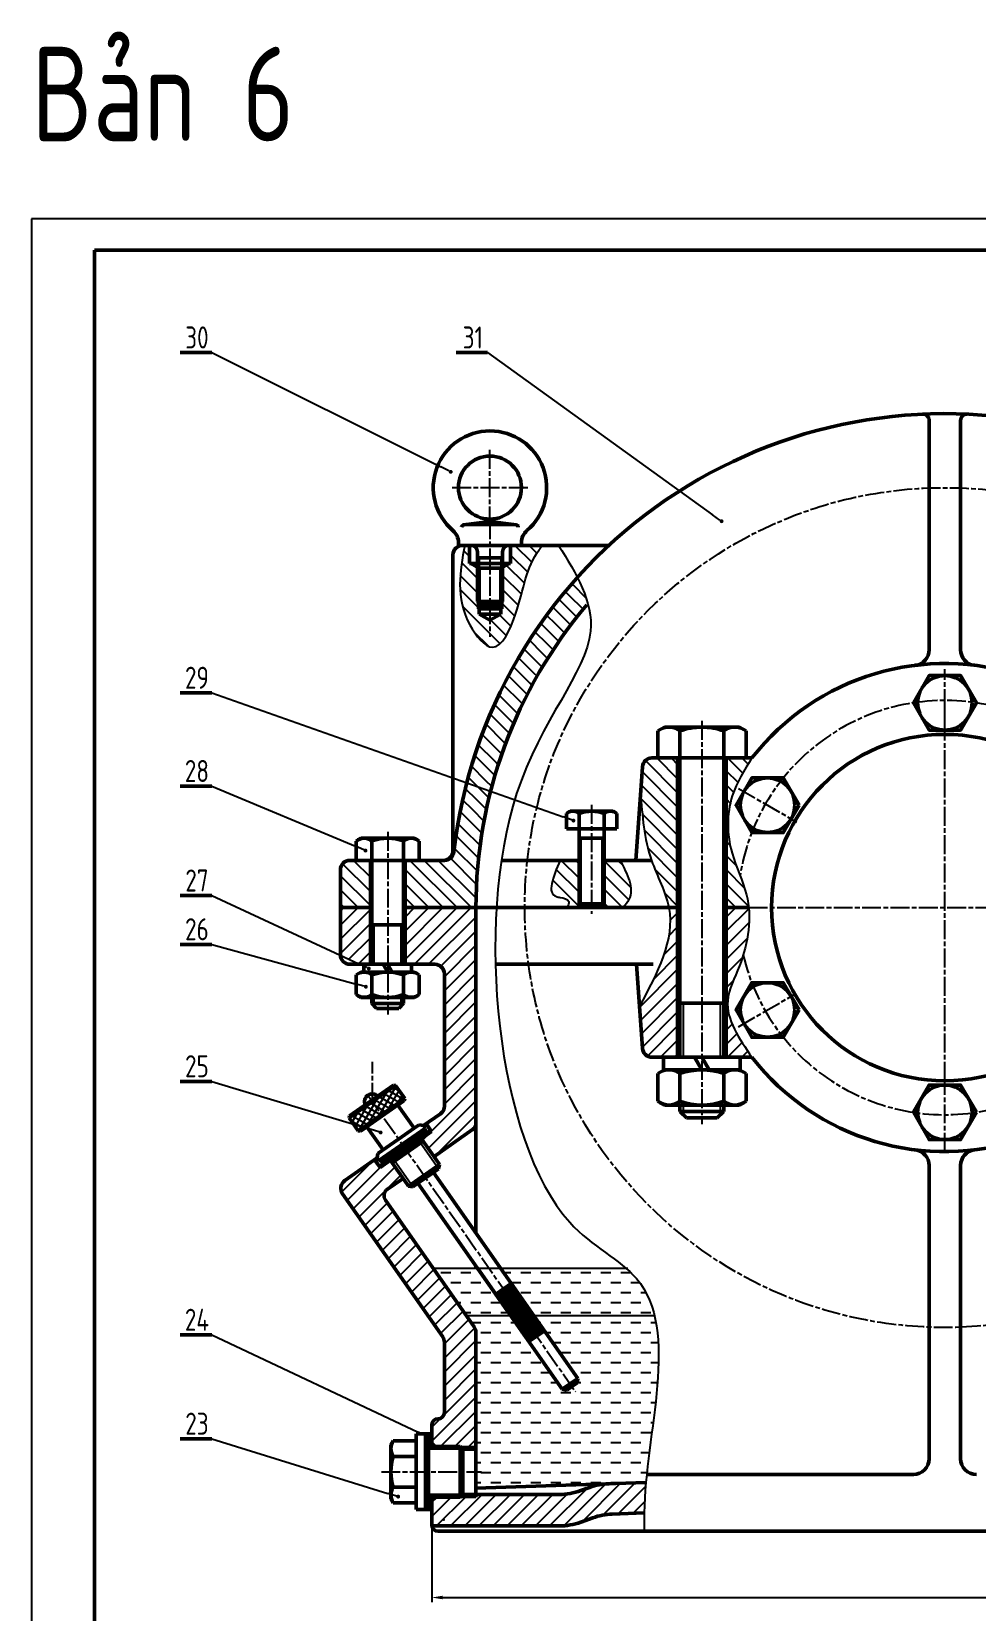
# Model space of a CAD drawing. Header units: millimetres. Extents: x -11122 to -2883, y -3177 to -1688.
# Drawn here: x -4072 to -3772, y -2778 to -2276 of the extents above; entities that cross this region are included whole.
import ezdxf

# ---------------------------------------------------------------- set-up
doc = ezdxf.new("R2010")
doc.units = ezdxf.units.MM
doc.header["$LTSCALE"] = 0.5
doc.linetypes.add('AM_ISO08W050', pattern=[18, 12, -1.5, 3, -1.5])
for name, color, linetype, lineweight in [('AM_0', 7, 'Continuous', 50), ('AM_4', 3, 'Continuous', 25), ('AM_5', 3, 'Continuous', 25), ('AM_7', 4, 'AM_ISO08W050', 25), ('duong dam', 7, 'Continuous', 50), ('duong_dam', 7, 'Continuous', 50)]:
    doc.layers.add(name, color=color, linetype=linetype, lineweight=lineweight)
doc.styles.get("Standard").update_dxf_attribs({"font": 'tcvn+7284-2003i.ttf', "width": 0.8, "height": 3.5})
doc.styles.add('TCVN', font='tcvn+7284-2003i.ttf', dxfattribs={"width": 0.8, "height": 3.5})
doc.dimstyles.new('MyTemplate$0', dxfattribs={"dimtxt": 3.5, "dimasz": 3.5, "dimexe": 1.5, "dimexo": 0, "dimtad": 1, "dimtoh": 1, "dimdec": 0, "dimzin": 0, "dimtxsty": 'TCVN', "dimcen": 0, "dimclrd": 3, "dimclre": 3, "dimclrt": 1, "dimadec": 0, "dimazin": 0, "dimtfac": 1, "dimtdec": 0, "dimtofl": 0, "dimtmove": 0, "dimatfit": 3, "dimfxl": 1, "dimtfill": 1, "dimtolj": 1, "dimtzin": 0, "dimarcsym": 0})
pattern_1 = [(45, (-3950.5397, -2554.31), (-2.24506, 2.24506), [])]

# ---------------------------------------------------------------- blocks, each defined once
blk = doc.blocks.new('*D235')
at = {"color": 3, "lineweight": -2, "transparency": 16777216}
for p, q in [((-3945.09, -2749.97), (-3945.09, -2774.87)), ((-3549, -2752.31), (-3549, -2774.87)), ((-3941.59, -2773.37), (-3552.5, -2773.37))]:
    blk.add_line(p, q, dxfattribs=at)
at = {"color": 3, "transparency": 16777216}
for points in [[(-3941.59, -2772.79), (-3941.59, -2773.95), (-3945.09, -2773.37)], [(-3552.5, -2772.79), (-3552.5, -2773.95), (-3549, -2773.37)]]:
    blk.add_solid(points, dxfattribs=at)
at = {"color": 1, "transparency": 16777216, "insert": (-3747.04, -2771), "char_height": 3.5, "attachment_point": 5, "style": 'TCVN', "bg_fill": 3, "box_fill_scale": 1.1, "bg_fill_color": 256, "bg_fill_true_color": 13158600, "bg_fill_transparency": 0}
blk.add_mtext('\\A1;396', dxfattribs=at)
blk = doc.blocks.new('Đệm vênh M10')
at = {"layer": 'AM_0', "lineweight": 50}
for p, q in [((-8238.14, -2574.81), (-8238.14, -2572.31)), ((-8230.59, -2574.81), (-8232.03, -2572.31)), ((-8230.59, -2572.31), (-8229.14, -2574.81)), ((-8223.04, -2574.81), (-8223.04, -2572.31)), ((-8223.04, -2574.81), (-8238.14, -2574.81))]:
    blk.add_line(p, q, dxfattribs=at)

msp = doc.modelspace()

# ---------------------------------------------------------------- hatches: boundary and pattern name
h = msp.add_hatch()
h.set_pattern_fill('ANSI31', color=4, angle=90)
edge = h.paths.add_edge_path()
edge.add_spline(control_points=[(-3934.63, -2439.31), (-3936.17, -2447.56), (-3938.32, -2459.11), (-3924.7, -2476.12), (-3915.92, -2456.48), (-3915.25, -2445.91), (-3910.27, -2439.78), (-3909.89, -2439.31)], knot_values=[0, 0, 0, 0, 25.291246, 35.380512, 48.20083, 69.950496, 71.738504, 71.738504, 71.738504, 71.738504], degree=3, periodic=0)
edge.add_line((-3909.89, -2439.31), (-3920.13, -2439.31))
edge.add_line((-3920.13, -2439.31), (-3920.13, -2445.07))
edge.add_line((-3920.13, -2445.07), (-3920.63, -2445.07))
edge.add_line((-3920.63, -2445.07), (-3922.63, -2446.22))
edge.add_line((-3922.63, -2446.22), (-3922.63, -2457.11))
edge.add_line((-3922.63, -2457.11), (-3922.63, -2459.44))
edge.add_line((-3922.63, -2459.44), (-3923.23, -2459.44))
edge.add_line((-3923.23, -2459.44), (-3923.23, -2461.11))
edge.add_line((-3923.23, -2461.11), (-3926.63, -2463.07))
edge.add_line((-3926.63, -2463.07), (-3930.03, -2461.11))
edge.add_line((-3930.03, -2461.11), (-3930.03, -2459.44))
edge.add_line((-3930.03, -2459.44), (-3930.63, -2459.44))
edge.add_line((-3930.63, -2459.44), (-3930.63, -2446.22))
edge.add_line((-3930.63, -2446.22), (-3932.63, -2445.07))
edge.add_line((-3932.63, -2445.07), (-3933.13, -2445.07))
edge.add_line((-3933.13, -2445.07), (-3933.13, -2439.31))
edge.add_line((-3933.13, -2439.31), (-3934.63, -2439.31))
h = msp.add_hatch()
h.set_pattern_fill('ANSI31', color=4)
h.paths.add_polyline_path([(-3959.79, -2647.23, -0.414214), (-3959.17, -2643.75), (-3954.23, -2640.28), (-3957.67, -2635.37), (-3958.24, -2634.55), (-3961.52, -2636.84), (-3963.24, -2634.38), (-3972.69, -2641, 0.414214), (-3973.43, -2645.18), (-3941.63, -2690.6, -0.153915), (-3941.09, -2692.32), (-3941.09, -2714.64, -0.414214), (-3943.09, -2716.64, 0.414214), (-3945.09, -2718.64), (-3945.09, -2724.46), (-3944.09, -2725.46), (-3936.09, -2725.46), (-3931.09, -2725.46), (-3931.09, -2689.17, 0.153915), (-3931.63, -2687.45)])
at = {"layer": 'AM_0'}
h = msp.add_hatch(color=4, dxfattribs=at)
h.dxf.hatch_style = 1
h.paths.add_polyline_path([(-3945.09, -2721.45), (-3947.09, -2721.45), (-3947.09, -2725.46), (-3945.09, -2725.46)])
h.paths.add_polyline_path([(-3946.44, -2722.4, -1), (-3946, -2722.4, -1)], flags=16)
h = msp.add_hatch(color=4, dxfattribs=at)
h.dxf.hatch_style = 1
h.paths.add_polyline_path([(-3945.09, -2742.46), (-3945.09, -2741.46), (-3946.09, -2741.46), (-3947.01, -2741.46), (-3947.09, -2741.53), (-3947.09, -2745.46), (-3945.18, -2745.46), (-3945.09, -2745.37)])
at = {"layer": 'AM_4'}
h = msp.add_hatch(color=256, dxfattribs=at)
h.paths.add_polyline_path([(-3957.42, -2633.97), (-3958, -2633.15), (-3961.27, -2635.45), (-3960.7, -2636.27)])
h.paths.add_polyline_path([(-3949.8, -2627.42), (-3949.23, -2628.24), (-3945.95, -2625.94), (-3946.53, -2625.12)])
at = {"layer": 'AM_5'}
h = msp.add_hatch(color=256, dxfattribs=at)
edge = h.paths.add_edge_path(flags=0)
edge.add_arc((-3939.1, -2415.96), 0.625, 0, 360)
h = msp.add_hatch(color=256, dxfattribs=at)
edge = h.paths.add_edge_path(flags=0)
edge.add_arc((-3853.13, -2431.63), 0.625, 0, 360)
h = msp.add_hatch(color=256, dxfattribs=at)
edge = h.paths.add_edge_path(flags=0)
edge.add_arc((-3900.15, -2526.69), 0.625, 0, 360)
h = msp.add_hatch(color=256, dxfattribs=at)
edge = h.paths.add_edge_path(flags=0)
edge.add_arc((-3966.12, -2536.21), 0.625, 0, 360)
h = msp.add_hatch(color=256, dxfattribs=at)
edge = h.paths.add_edge_path(flags=0)
edge.add_arc((-3965.09, -2573.64), 0.625, 0, 360)
h = msp.add_hatch(color=256, dxfattribs=at)
edge = h.paths.add_edge_path(flags=0)
edge.add_arc((-3966.01, -2579.44), 0.625, 0, 360)
h = msp.add_hatch(color=256, dxfattribs=at)
edge = h.paths.add_edge_path(flags=0)
edge.add_arc((-3961.34, -2625.71), 0.625, 0, 360)
h = msp.add_hatch(color=256, dxfattribs=at)
edge = h.paths.add_edge_path(flags=0)
edge.add_arc((-3946.22, -2722.4), 0.625, 0, 360)
h = msp.add_hatch(color=256, dxfattribs=at)
edge = h.paths.add_edge_path(flags=0)
edge.add_arc((-3955.75, -2741.34), 0.625, 0, 360)
at = {"layer": 'AM_7', "lineweight": 25}
h = msp.add_hatch(dxfattribs=at)
h.set_pattern_fill('ANSI31', color=256, angle=90)
h.set_pattern_definition([(135, (4271.5005, 0), (-2.245064, -2.245064), [])])
edge = h.paths.add_edge_path()
edge.add_spline(control_points=[(-3898.9, -2449.47), (-3898.28, -2450.72), (-3896.55, -2454.74), (-3895.56, -2457.8)], knot_values=[10.705236, 10.705236, 10.705236, 10.705236, 18.592735, 18.592735, 18.592735, 18.592735], degree=3, periodic=0)
edge.add_arc((-3782.25, -2554.31), 148.83, 139.5771, 180)
edge.add_line((-3931.09, -2554.31), (-3953.59, -2554.31))
edge.add_line((-3953.59, -2554.31), (-3953.59, -2539.31))
edge.add_line((-3953.59, -2539.31), (-3949.09, -2539.31))
edge.add_line((-3949.09, -2539.31), (-3941.07, -2539.31))
edge.add_arc((-3941.07, -2536.31), 3, 270, 353.5338)
edge.add_arc((-3782.25, -2554.31), 156.83, 138.0524, 173.5338, ccw=False)
edge = h.paths.add_edge_path()
edge.add_arc((-3971.09, -2542.31), 3, 90, 180, ccw=False)
edge.add_line((-3971.09, -2539.31), (-3969.09, -2539.31))
edge.add_line((-3969.09, -2539.31), (-3964.59, -2539.31))
edge.add_line((-3964.59, -2539.31), (-3964.59, -2554.31))
edge.add_line((-3964.59, -2554.31), (-3974.09, -2554.31))
edge.add_line((-3974.09, -2554.31), (-3974.09, -2542.31))
at = {"layer": 'AM_7'}
h = msp.add_hatch(dxfattribs=at)
h.set_pattern_fill('ANSI31', color=256, angle=90)
edge = h.paths.add_edge_path()
edge.add_line((-3867.07, -2506.81), (-3873.37, -2506.81))
edge.add_line((-3873.37, -2506.81), (-3875.25, -2506.81))
edge.add_arc((-3875.25, -2509.81), 3, 90, 175.9478)
edge.add_line((-3878.24, -2509.6), (-3878.83, -2517.89))
edge.add_spline(control_points=[(-3878.83, -2517.89), (-3878.29, -2525.14), (-3877.74, -2532.39), (-3875.35, -2539.31)], knot_values=[0, 0, 0, 0, 21.704705, 21.704705, 21.704705, 21.704705], degree=3, periodic=0)
edge.add_spline(control_points=[(-3875.35, -2539.31), (-3873.58, -2544.4), (-3870.81, -2549.32), (-3869.86, -2554.31)], knot_values=[0, 0, 0, 0, 15.971932, 15.971932, 15.971932, 15.971932], degree=3, periodic=0)
edge.add_line((-3869.86, -2554.31), (-3867.07, -2554.31))
edge.add_line((-3867.07, -2554.31), (-3867.07, -2506.81))
h = msp.add_hatch(dxfattribs=at)
h.set_pattern_fill('ANSI31', color=256, angle=90)
edge = h.paths.add_edge_path()
edge.add_spline(control_points=[(-3844.53, -2554.31), (-3844.67, -2552.93), (-3845.25, -2549.48), (-3846.46, -2546.18), (-3847.23, -2544.19)], knot_values=[39.29855, 39.29855, 39.29855, 39.29855, 43.506393, 49.906174, 49.906174, 49.906174, 49.906174], degree=3, periodic=0)
edge.add_spline(control_points=[(-3847.23, -2544.19), (-3848.14, -2541.84), (-3851.42, -2533.81), (-3851.64, -2519.74), (-3845.93, -2510.67), (-3843.49, -2506.81)], knot_values=[0, 0, 0, 0, 7.558379, 25.760539, 39.29855, 39.29855, 39.29855, 39.29855], degree=3, periodic=0)
edge.add_line((-3843.49, -2506.81), (-3851.67, -2506.81))
edge.add_line((-3851.67, -2506.81), (-3851.67, -2554.31))
edge.add_line((-3851.67, -2554.31), (-3844.53, -2554.31))
h = msp.add_hatch(dxfattribs=at)
h.set_pattern_fill('ANSI31', color=256, angle=90)
edge = h.paths.add_edge_path()
edge.add_line((-3898.37, -2539.31), (-3904.37, -2539.31))
edge.add_spline(control_points=[(-3904.37, -2539.31), (-3906.58, -2544.61), (-3909.04, -2550.48), (-3903.76, -2551.11), (-3900.97, -2551.88), (-3901.82, -2553.62), (-3902.16, -2554.31)], knot_values=[0, 0, 0, 0, 11.588207, 12.843494, 15.830586, 17.801559, 17.801559, 17.801559, 17.801559], degree=3, periodic=0)
edge.add_line((-3902.16, -2554.31), (-3898.37, -2554.31))
edge.add_line((-3898.37, -2554.31), (-3898.37, -2553.11))
edge.add_line((-3898.37, -2553.11), (-3898.37, -2539.31))
h = msp.add_hatch(dxfattribs=at)
h.set_pattern_fill('ANSI31', color=256, angle=90)
edge = h.paths.add_edge_path()
edge.add_spline(control_points=[(-3884.33, -2554.31), (-3883.64, -2553.47), (-3880.14, -2549.24), (-3883.03, -2543.73), (-3885.36, -2539.31)], knot_values=[0, 0, 0, 0, 3.140591, 15.906065, 15.906065, 15.906065, 15.906065], degree=3, periodic=0)
edge.add_line((-3885.36, -2539.31), (-3890.37, -2539.31))
edge.add_line((-3890.37, -2539.31), (-3890.37, -2553.11))
edge.add_line((-3890.37, -2553.11), (-3890.37, -2554.31))
edge.add_line((-3890.37, -2554.31), (-3884.33, -2554.31))
h = msp.add_hatch(dxfattribs=at)
h.set_pattern_fill('ANSI31', color=256)
h.set_pattern_definition(pattern_1)
h.paths.add_polyline_path([(-3964.59, -2554.31), (-3974.09, -2554.31), (-3974.09, -2569.31, 0.013569), (-3974.08, -2569.47), (-3968.27, -2572.17), (-3967.96, -2572.31), (-3964.59, -2572.31)])
h = msp.add_hatch(dxfattribs=at)
h.set_pattern_fill('ANSI31', color=256)
h.set_pattern_definition(pattern_1)
h.paths.add_polyline_path([(-3931.09, -2554.31), (-3953.59, -2554.31), (-3953.59, -2572.31), (-3951.54, -2572.31), (-3948.59, -2572.31), (-3944.09, -2572.31, -0.414214), (-3941.09, -2575.31), (-3941.09, -2617.31, -0.244698), (-3942.36, -2619.77), (-3946.86, -2622.91), (-3945.14, -2625.37), (-3948.41, -2627.66), (-3947.84, -2628.48), (-3944.4, -2633.4), (-3932.15, -2624.82, 0.244698), (-3931.09, -2622.78)])
h = msp.add_hatch(dxfattribs=at)
h.set_pattern_fill('ANSI31', color=256)
edge = h.paths.add_edge_path()
edge.add_line((-3867.07, -2554.31), (-3869.86, -2554.31))
edge.add_spline(control_points=[(-3869.86, -2554.31), (-3867.9, -2564.54), (-3873.54, -2575.1), (-3879.19, -2585.67)], knot_values=[0, 0, 0, 0, 32.714038, 32.714038, 32.714038, 32.714038], degree=3, periodic=0)
edge.add_line((-3879.19, -2585.67), (-3878.24, -2599.02))
edge.add_arc((-3875.25, -2598.81), 3, 184.0522, 270)
edge.add_line((-3875.25, -2601.81), (-3867.07, -2601.81))
edge.add_line((-3867.07, -2601.81), (-3867.07, -2554.31))
h = msp.add_hatch(dxfattribs=at)
h.set_pattern_fill('ANSI31', color=256)
h.set_pattern_definition([(45, (-3848.6217, -2554.31), (-2.24506, 2.24506), [])])
edge = h.paths.add_edge_path()
edge.add_spline(control_points=[(-3846.26, -2569.4), (-3844.73, -2564.41), (-3844.03, -2559.26), (-3844.53, -2554.31)], knot_values=[49.906174, 49.906174, 49.906174, 49.906174, 64.947025, 64.947025, 64.947025, 64.947025], degree=3, periodic=0)
edge.add_line((-3844.53, -2554.31), (-3851.67, -2554.31))
edge.add_line((-3851.67, -2554.31), (-3851.67, -2601.81))
edge.add_line((-3851.67, -2601.81), (-3847.22, -2601.81))
edge.add_line((-3847.22, -2601.81), (-3843.49, -2601.81))
edge.add_spline(control_points=[(-3843.49, -2601.81), (-3847.58, -2595.86), (-3854.12, -2586.36), (-3848.36, -2575.53), (-3846.62, -2570.55), (-3846.26, -2569.4)], knot_values=[64.947025, 64.947025, 64.947025, 64.947025, 84.461724, 96.126891, 99.590234, 99.590234, 99.590234, 99.590234], degree=3, periodic=0)
h = msp.add_hatch(dxfattribs=at)
h.set_pattern_fill('ANSI37', color=256, scale=0.5, angle=15)
h.paths.add_polyline_path([(-3953.7, -2614.89), (-3956.57, -2610.79), (-3963.94, -2615.95), (-3961.07, -2620.05)])
h = msp.add_hatch(dxfattribs=at)
h.set_pattern_fill('ANSI37', color=256, scale=0.5, angle=15)
h.paths.add_polyline_path([(-3963.94, -2615.95), (-3971.31, -2621.11), (-3969.91, -2623.12), (-3966.8, -2624.06), (-3961.07, -2620.05)])
h = msp.add_hatch(dxfattribs=at)
h.set_pattern_fill('ANSI37', color=256, scale=0.5, angle=15)
h.paths.add_polyline_path([(-3969.91, -2623.12), (-3968.44, -2625.21), (-3966.8, -2624.06)])
h = msp.add_hatch(dxfattribs=at)
h.set_pattern_fill('DASH', color=256)
h.set_pattern_definition([(0, (4271.5005, 0), (3.175, 3.175), [3.175, -3.175])])
edge = h.paths.add_edge_path()
edge.add_spline(control_points=[(-3873.13, -2698.2), (-3873.1, -2695.89), (-3873.14, -2693.64), (-3873.31, -2691.46)], knot_values=[228.287874, 228.287874, 228.287874, 228.287874, 234.953778, 234.953778, 234.953778, 234.953778], degree=3, periodic=0)
edge.add_spline(control_points=[(-3873.31, -2691.46), (-3873.4, -2690.14), (-3873.54, -2688.84), (-3873.73, -2687.57)], knot_values=[224.237197, 224.237197, 224.237197, 224.237197, 228.287874, 228.287874, 228.287874, 228.287874], degree=3, periodic=0)
edge.add_spline(control_points=[(-3873.73, -2687.57), (-3873.92, -2686.31), (-3874.15, -2685.07), (-3874.44, -2683.87)], knot_values=[220.199355, 220.199355, 220.199355, 220.199355, 224.237197, 224.237197, 224.237197, 224.237197], degree=3, periodic=0)
edge.add_spline(control_points=[(-3874.44, -2683.87), (-3874.61, -2683.15), (-3874.8, -2682.44), (-3875.01, -2681.74)], knot_values=[217.766993, 217.766993, 217.766993, 217.766993, 220.199355, 220.199355, 220.199355, 220.199355], degree=3, periodic=0)
edge.add_spline(control_points=[(-3875.01, -2681.74), (-3875.21, -2681.11), (-3875.42, -2680.48), (-3875.65, -2679.86)], knot_values=[215.53402, 215.53402, 215.53402, 215.53402, 217.766993, 217.766993, 217.766993, 217.766993], degree=3, periodic=0)
edge.add_spline(control_points=[(-3875.65, -2679.86), (-3875.87, -2679.28), (-3876.1, -2678.72), (-3876.34, -2678.17)], knot_values=[213.452083, 213.452083, 213.452083, 213.452083, 215.53402, 215.53402, 215.53402, 215.53402], degree=3, periodic=0)
edge.add_spline(control_points=[(-3876.34, -2678.17), (-3876.61, -2677.57), (-3876.89, -2676.99), (-3877.2, -2676.42)], knot_values=[211.220273, 211.220273, 211.220273, 211.220273, 213.452083, 213.452083, 213.452083, 213.452083], degree=3, periodic=0)
edge.add_spline(control_points=[(-3877.2, -2676.42), (-3877.49, -2675.89), (-3877.79, -2675.36), (-3878.11, -2674.85)], knot_values=[209.118597, 209.118597, 209.118597, 209.118597, 211.220273, 211.220273, 211.220273, 211.220273], degree=3, periodic=0)
edge.add_spline(control_points=[(-3878.11, -2674.85), (-3878.72, -2673.89), (-3879.45, -2672.89), (-3880.27, -2671.95), (-3880.34, -2671.88)], knot_values=[204.825958, 204.825958, 204.825958, 204.825958, 208.778893, 209.118597, 209.118597, 209.118597, 209.118597], degree=3, periodic=0)
edge.add_spline(control_points=[(-3880.34, -2671.88), (-3880.77, -2671.39), (-3881.22, -2670.91), (-3881.69, -2670.45)], knot_values=[202.583409, 202.583409, 202.583409, 202.583409, 204.825958, 204.825958, 204.825958, 204.825958], degree=3, periodic=0)
edge.add_spline(control_points=[(-3881.69, -2670.45), (-3882.23, -2669.92), (-3882.8, -2669.4), (-3883.39, -2668.9)], knot_values=[200.022357, 200.022357, 200.022357, 200.022357, 202.583409, 202.583409, 202.583409, 202.583409], degree=3, periodic=0)
edge.add_line((-3883.39, -2668.9), (-3923.2, -2668.9))
edge.add_line((-3923.2, -2668.9), (-3898.75, -2703.81))
edge.add_line((-3898.75, -2703.81), (-3899, -2705.21))
edge.add_line((-3899, -2705.21), (-3900.64, -2706.35))
edge.add_line((-3900.64, -2706.35), (-3902.28, -2707.5))
edge.add_line((-3902.28, -2707.5), (-3903.67, -2707.25))
edge.add_line((-3903.67, -2707.25), (-3920.03, -2683.9))
edge.add_line((-3920.03, -2683.9), (-3931.09, -2683.9))
edge.add_line((-3931.09, -2683.9), (-3931.09, -2738.64))
edge.add_line((-3931.09, -2738.64), (-3877.13, -2736.84))
edge.add_spline(control_points=[(-3877.13, -2736.84), (-3876.92, -2734.52), (-3876.66, -2732.16), (-3876.37, -2729.78)], knot_values=[263.835919, 263.835919, 263.835919, 263.835919, 270.338263, 270.338263, 270.338263, 270.338263], degree=3, periodic=0)
edge.add_line((-3876.88, -2734.31), (-3876.88, -2734.31))
edge.add_spline(control_points=[(-3877.13, -2736.84), (-3876.92, -2734.52), (-3876.66, -2732.16), (-3876.37, -2729.78)], knot_values=[263.835919, 263.835919, 263.835919, 263.835919, 270.338263, 270.338263, 270.338263, 270.338263], degree=3, periodic=0)
edge.add_spline(control_points=[(-3876.37, -2729.78), (-3875.48, -2722.45), (-3874.35, -2714.93), (-3873.69, -2707.68)], knot_values=[243.846869, 243.846869, 243.846869, 243.846869, 263.835919, 263.835919, 263.835919, 263.835919], degree=3, periodic=0)
edge.add_spline(control_points=[(-3873.69, -2707.68), (-3873.39, -2704.45), (-3873.19, -2701.28), (-3873.13, -2698.2)], knot_values=[234.953778, 234.953778, 234.953778, 234.953778, 243.846869, 243.846869, 243.846869, 243.846869], degree=3, periodic=0)
h.paths.add_polyline_path([(-3931.09, -2668.9), (-3944.62, -2668.9), (-3934.11, -2683.9), (-3931.09, -2683.9)])
h.paths.add_polyline_path([(-3930.53, -2668.9), (-3931.09, -2668.9), (-3931.09, -2683.9), (-3920.03, -2683.9)], flags=17)
h.paths.add_polyline_path([(-3931.09, -2683.9), (-3934.11, -2683.9), (-3931.63, -2687.45, -0.153915), (-3931.09, -2689.17)])
at = {"layer": 'AM_7', "lineweight": 25}
h = msp.add_hatch(dxfattribs=at)
h.set_pattern_fill('ANSI37', color=256, scale=0.2, angle=45)
h.set_pattern_definition([(90, (4268.51724, 4.2606), (-0.635, 0), []), (180, (4268.51724, 4.2606), (-1e-16, -0.635), [])])
h.paths.add_polyline_path([(-3919.88, -2673.65), (-3922.34, -2675.37), (-3913.04, -2688.65), (-3909.37, -2688.65)])
h.paths.add_polyline_path([(-3922.34, -2675.37), (-3924.79, -2677.09), (-3916.7, -2688.65), (-3913.04, -2688.65)])
h.paths.add_polyline_path([(-3911.83, -2690.37), (-3913.04, -2688.65), (-3916.7, -2688.65), (-3914.29, -2692.09)])
h.paths.add_polyline_path([(-3909.37, -2688.65), (-3913.04, -2688.65), (-3911.83, -2690.37)])
at = {"layer": 'AM_7'}
h = msp.add_hatch(dxfattribs=at)
h.set_pattern_fill('ANSI31', color=256)
h.set_pattern_definition([(45, (4271.5005, 0), (-2.245064, 2.245064), [])])
edge = h.paths.add_edge_path()
edge.add_arc((-3904.61, -2730.64), 20, 270, 290)
edge.add_line((-3897.77, -2749.44), (-3893.99, -2748.06))
edge.add_arc((-3887.15, -2766.86), 20, 91.9092, 110, ccw=False)
edge.add_line((-3887.82, -2746.87), (-3877.66, -2746.53))
edge.add_spline(control_points=[(-3877.66, -2746.53), (-3877.63, -2743.38), (-3877.43, -2740.14), (-3877.13, -2736.84)], knot_values=[270.238673, 270.238673, 270.238673, 270.238673, 279.633953, 279.633953, 279.633953, 279.633953], degree=3, periodic=0)
edge.add_line((-3877.13, -2736.84), (-3888.83, -2737.23))
edge.add_arc((-3888.16, -2757.22), 20, 91.9092, 110)
edge.add_line((-3895, -2738.43), (-3897.77, -2739.44))
edge.add_arc((-3904.61, -2720.64), 20, 270, 290, ccw=False)
edge.add_line((-3904.61, -2740.64), (-3931.09, -2740.64))
edge.add_line((-3931.09, -2740.64), (-3931.09, -2741.46))
edge.add_line((-3931.09, -2741.46), (-3936.09, -2741.46))
edge.add_line((-3936.09, -2741.46), (-3944.09, -2741.46))
edge.add_line((-3944.09, -2741.46), (-3945.09, -2742.46))
edge.add_line((-3945.09, -2742.46), (-3945.09, -2745.46))
edge.add_line((-3945.09, -2745.46), (-3945.09, -2750.31))
edge.add_arc((-3943.09, -2750.31), 2, 180, 189.5931)
edge.add_line((-3945.06, -2750.64), (-3904.61, -2750.64))

# ---------------------------------------------------------------- linework, layer by layer
for p, q in [((-3964.5, -2582.81), (-3953.57, -2582.81)), ((-3955.62, -2627.83), (-3960.54, -2631.27)), ((-3948.66, -2629.06), (-3949.8, -2627.42)), ((-3956.85, -2634.79), (-3958, -2633.15)), ((-3952.51, -2642.74), (-3957.67, -2635.37)), ((-3947.02, -2640.12), (-3942.92, -2637.25)), ((-3947.02, -2640.12), (-3951.11, -2642.98)), ((-3947.09, -2721.45), (-3947.09, -2725.46)), ((-3947.09, -2725.46), (-3945.09, -2725.46)), ((-3947.09, -2726.27), (-3947.09, -2725.46)), ((-3947.09, -2740.64), (-3947.09, -2726.27)), ((-3945.09, -2725.46), (-3936.09, -2725.46)), ((-3947.09, -2740.64), (-3947.09, -2741.46)), ((-3947.09, -2745.46), (-3947.09, -2741.46)), ((-3936.09, -2741.46), (-3946.09, -2741.46))]:
    msp.add_line(p, q)
at = {"layer": 'AM_0'}
for p, q in [((-2893.1, -2345.59), (-4052.1, -2345.59)), ((-4052.1, -2345.59), (-4052.1, -3166.59)), ((-4014.93, -2378.1), (-4024.93, -2378.1)), ((-3927.36, -2378.1), (-3937.36, -2378.1)), ((-3787.25, -2472.42), (-3787.25, -2399.64)), ((-3777.25, -2472.42), (-3777.25, -2399.64)), ((-3926.64, -2431.72), (-3934.92, -2432.8)), ((-3934.25, -2432.71), (-3919.02, -2432.71)), ((-3926.64, -2431.72), (-3918.36, -2432.8)), ((-3938.37, -2536.31), (-3938.37, -2442.31)), ((-3936.63, -2439.31), (-3936.63, -2438.39)), ((-3932.63, -2439.31), (-3936.63, -2439.31)), ((-3935.37, -2439.31), (-3888.89, -2439.31)), ((-3933.13, -2439.31), (-3933.13, -2445.07)), ((-3920.13, -2439.31), (-3933.13, -2439.31)), ((-3926.63, -2439.31), (-3932.63, -2439.31)), ((-3930.63, -2441.31), (-3930.63, -2457.11)), ((-3926.63, -2439.31), (-3920.63, -2439.31)), ((-3922.63, -2441.31), (-3922.63, -2457.11)), ((-3920.63, -2439.31), (-3916.63, -2439.31)), ((-3920.13, -2445.07), (-3920.13, -2439.31)), ((-3916.63, -2439.31), (-3916.63, -2438.39)), ((-3932.63, -2445.07), (-3933.13, -2445.07)), ((-3920.13, -2445.07), (-3932.63, -2445.07)), ((-3932.63, -2445.07), (-3930.03, -2446.57)), ((-3930.63, -2443.31), (-3922.63, -2443.31)), ((-3930.03, -2446.57), (-3930.03, -2461.11)), ((-3930.03, -2446.57), (-3923.23, -2446.57)), ((-3920.63, -2445.07), (-3923.23, -2446.57)), ((-3923.23, -2446.57), (-3923.23, -2461.11)), ((-3930.63, -2457.11), (-3922.63, -2457.11)), ((-3929.43, -2458.31), (-3923.83, -2458.31)), ((-4014.93, -2486.14), (-4024.93, -2486.14)), ((-3873.37, -2498.21), (-3871.29, -2497.01)), ((-3859.37, -2497.01), (-3871.29, -2497.01)), ((-3859.37, -2497.01), (-3847.45, -2497.01)), ((-3845.37, -2498.21), (-3847.45, -2497.01)), ((-3873.37, -2498.21), (-3873.37, -2506.81)), ((-3866.37, -2498.21), (-3866.37, -2506.81)), ((-3852.37, -2498.21), (-3852.37, -2506.81)), ((-3845.37, -2498.21), (-3845.37, -2506.81)), ((-3843.49, -2506.81), (-3875.25, -2506.81)), ((-3873.37, -2506.81), (-3859.37, -2506.81)), ((-3867.07, -2506.81), (-3867.07, -2601.81)), ((-3866.37, -2506.81), (-3866.37, -2601.81)), ((-3852.37, -2506.81), (-3866.37, -2506.81)), ((-3845.37, -2506.81), (-3859.37, -2506.81)), ((-3852.37, -2601.81), (-3852.37, -2506.81)), ((-3851.67, -2506.81), (-3851.67, -2601.81)), ((-3878.24, -2509.6), (-3880.35, -2539.31)), ((-4014.93, -2515.76), (-4024.93, -2515.76)), ((-3902.37, -2524.4), (-3901.18, -2523.71)), ((-3902.37, -2524.4), (-3902.37, -2529.31)), ((-3894.37, -2523.71), (-3901.18, -2523.71)), ((-3898.37, -2524.4), (-3898.37, -2529.31)), ((-3894.37, -2523.71), (-3887.56, -2523.71)), ((-3890.37, -2524.4), (-3890.37, -2529.31)), ((-3886.37, -2524.4), (-3887.56, -2523.71)), ((-3886.37, -2524.4), (-3886.37, -2529.31)), ((-3969.09, -2533.17), (-3967.6, -2532.31)), ((-3967.6, -2532.31), (-3950.57, -2532.31)), ((-3949.09, -2533.17), (-3950.57, -2532.31)), ((-3902.37, -2529.31), (-3894.37, -2529.31)), ((-3898.37, -2529.31), (-3898.37, -2553.11)), ((-3890.37, -2529.31), (-3898.37, -2529.31)), ((-3898.37, -2532.31), (-3890.37, -2532.31)), ((-3886.37, -2529.31), (-3894.37, -2529.31)), ((-3890.37, -2553.11), (-3890.37, -2529.31)), ((-3969.09, -2539.31), (-3969.09, -2533.17)), ((-3964.09, -2533.17), (-3964.09, -2539.31)), ((-3954.09, -2533.17), (-3954.09, -2539.31)), ((-3949.09, -2533.17), (-3949.09, -2539.31)), ((-3974.09, -2542.31), (-3974.09, -2569.31)), ((-3941.07, -2539.31), (-3971.09, -2539.31)), ((-3969.09, -2539.31), (-3971.09, -2539.31)), ((-3949.09, -2539.31), (-3969.09, -2539.31)), ((-3964.59, -2572.31), (-3964.59, -2539.31)), ((-3964.09, -2539.31), (-3964.09, -2554.31)), ((-3954.09, -2572.31), (-3954.09, -2539.31)), ((-3953.59, -2572.31), (-3953.59, -2539.31)), ((-3898.37, -2539.31), (-3923, -2539.31)), ((-3880.35, -2539.31), (-3890.37, -2539.31)), ((-3880.35, -2539.31), (-3875.35, -2539.31)), ((-4014.93, -2550.52), (-4024.93, -2550.52)), ((-3898.37, -2553.11), (-3897.17, -2554.31)), ((-3898.37, -2553.11), (-3890.37, -2553.11)), ((-3898.37, -2553.11), (-3898.37, -2554.31)), ((-3890.37, -2553.11), (-3891.57, -2554.31)), ((-3890.37, -2553.11), (-3890.37, -2554.31)), ((-3964.59, -2554.31), (-3974.09, -2554.31)), ((-3964.09, -2554.31), (-3964.09, -2572.31)), ((-3867.07, -2554.31), (-3953.59, -2554.31)), ((-3931.09, -2554.31), (-3931.09, -2622.78)), ((-3897.17, -2554.31), (-3891.57, -2554.31)), ((-3844.53, -2554.31), (-3851.67, -2554.31)), ((-3954.09, -2559.81), (-3964.09, -2559.81)), ((-3954.09, -2572.31), (-3954.09, -2559.81)), ((-4014.93, -2566), (-4024.93, -2566)), ((-3944.09, -2572.31), (-3971.09, -2572.31)), ((-3969.59, -2572.31), (-3948.59, -2572.31)), ((-3880.13, -2572.31), (-3924.89, -2572.31)), ((-3880.13, -2572.31), (-3878.24, -2599.02)), ((-3880.13, -2572.31), (-3874.8, -2572.31)), ((-3967.6, -2574.81), (-3969.09, -2575.67)), ((-3967.6, -2574.81), (-3969.09, -2575.67)), ((-3969.09, -2581.95), (-3969.09, -2575.67)), ((-3964.09, -2575.67), (-3964.09, -2581.95)), ((-3964.09, -2575.67), (-3964.09, -2581.95)), ((-3964.09, -2575.67), (-3964.09, -2581.95)), ((-3954.09, -2581.95), (-3954.09, -2575.67)), ((-3954.09, -2581.95), (-3954.09, -2575.67)), ((-3954.09, -2575.67), (-3954.09, -2581.95)), ((-3950.57, -2574.81), (-3949.09, -2575.67)), ((-3949.09, -2575.67), (-3949.09, -2581.95)), ((-3941.09, -2575.31), (-3941.09, -2617.31)), ((-3967.6, -2582.81), (-3969.09, -2581.95)), ((-3950.57, -2582.81), (-3967.6, -2582.81)), ((-3964.09, -2582.81), (-3964.09, -2584.81)), ((-3954.09, -2584.81), (-3954.09, -2582.81)), ((-3954.09, -2584.81), (-3954.09, -2582.81)), ((-3950.57, -2582.81), (-3949.09, -2581.95)), ((-3964.09, -2584.81), (-3964.09, -2584.81)), ((-3964.09, -2584.81), (-3962.59, -2586.31)), ((-3964.09, -2584.81), (-3954.09, -2584.81)), ((-3962.59, -2586.31), (-3955.59, -2586.31)), ((-3954.09, -2584.81), (-3955.59, -2586.31)), ((-3866.37, -2584.69), (-3852.37, -2584.69)), ((-3875.25, -2601.81), (-3843.49, -2601.81)), ((-3866.87, -2601.79), (-3866.87, -2601.81)), ((-3851.87, -2601.79), (-3851.87, -2601.81)), ((-3873.37, -2607.01), (-3871.29, -2605.81)), ((-3873.37, -2613.78), (-3873.37, -2607.01)), ((-3873.37, -2607.01), (-3873.37, -2615.81)), ((-3847.45, -2605.81), (-3871.29, -2605.81)), ((-3847.45, -2605.81), (-3871.29, -2605.81)), ((-3866.37, -2607.01), (-3866.37, -2615.81)), ((-3866.37, -2615.81), (-3866.37, -2607.01)), ((-3852.37, -2615.81), (-3852.37, -2607.01)), ((-3852.37, -2615.81), (-3852.37, -2607.01)), ((-3845.37, -2607.01), (-3847.45, -2605.81)), ((-3845.37, -2615.81), (-3845.37, -2607.01)), ((-4014.93, -2609.49), (-4024.93, -2609.49)), ((-3956.57, -2610.79), (-3971.31, -2621.11)), ((-3971.19, -2620.42), (-3957.26, -2610.67)), ((-3957.26, -2610.67), (-3956.57, -2610.79)), ((-3956.57, -2610.79), (-3953.7, -2614.89)), ((-3968.44, -2625.21), (-3953.7, -2614.89)), ((-3953.82, -2615.58), (-3967.75, -2625.33)), ((-3953.82, -2615.58), (-3955.87, -2617.02)), ((-3950.71, -2624.39), (-3955.87, -2617.02)), ((-3953.7, -2614.89), (-3953.82, -2615.58)), ((-3873.37, -2615.81), (-3871.29, -2617.01)), ((-3871.29, -2617.01), (-3847.45, -2617.01)), ((-3866.37, -2617.01), (-3866.37, -2619.01)), ((-3852.37, -2619.01), (-3852.37, -2617.01)), ((-3852.37, -2617.01), (-3852.37, -2619.01)), ((-3845.37, -2615.81), (-3847.45, -2617.01)), ((-3971.19, -2620.42), (-3971.31, -2621.11)), ((-3968.44, -2625.21), (-3971.31, -2621.11)), ((-3949.07, -2623.24), (-3950.71, -2624.39)), ((-3949.07, -2623.24), (-3947.68, -2623.49)), ((-3942.36, -2619.77), (-3947.68, -2623.49)), ((-3945.14, -2625.37), (-3946.86, -2622.91)), ((-3931.09, -2622.78), (-3931.09, -2657.64)), ((-3866.37, -2619.01), (-3864.27, -2621.11)), ((-3866.37, -2619.01), (-3852.37, -2619.01)), ((-3864.27, -2621.11), (-3854.47, -2621.11)), ((-3852.37, -2619.01), (-3854.47, -2621.11)), ((-3968.44, -2625.21), (-3967.75, -2625.33)), ((-3965.7, -2623.9), (-3967.75, -2625.33)), ((-3960.54, -2631.27), (-3965.7, -2623.9)), ((-3955.62, -2627.83), (-3962.17, -2632.42)), ((-3947.1, -2624.31), (-3961.85, -2634.63)), ((-3960.45, -2634.88), (-3947.35, -2625.7)), ((-3949.23, -2628.24), (-3957.42, -2633.97)), ((-3955.62, -2627.83), (-3950.71, -2624.39)), ((-3948.66, -2629.06), (-3949.8, -2627.42)), ((-3945.14, -2625.37), (-3949.23, -2628.24)), ((-3947.84, -2628.48), (-3948.41, -2627.66)), ((-3943.82, -2634.22), (-3948.13, -2628.07)), ((-3947.1, -2624.31), (-3947.68, -2623.49)), ((-3947.1, -2624.31), (-3947.35, -2625.7)), ((-3947.35, -2625.7), (-3946.53, -2625.12)), ((-3945.95, -2625.94), (-3946.53, -2625.12)), ((-3932.15, -2624.82), (-3944.4, -2633.4)), ((-3962.17, -2632.42), (-3962.42, -2633.81)), ((-3956.85, -2634.79), (-3958, -2633.15)), ((-3957.67, -2635.37), (-3947.84, -2628.48)), ((-3945.06, -2632.45), (-3945.06, -2632.45)), ((-3962.42, -2633.81), (-3972.69, -2641)), ((-3961.52, -2636.84), (-3963.24, -2634.38)), ((-3962.42, -2633.81), (-3961.85, -2634.63)), ((-3961.85, -2634.63), (-3960.45, -2634.88)), ((-3961.52, -2636.84), (-3957.42, -2633.97)), ((-3960.45, -2634.88), (-3961.27, -2635.45)), ((-3961.27, -2635.45), (-3960.7, -2636.27)), ((-3957.67, -2635.37), (-3958.24, -2634.55)), ((-3953.65, -2641.1), (-3957.67, -2635.37)), ((-3952.51, -2642.74), (-3942.68, -2635.86)), ((-3944.56, -2638.4), (-3949.47, -2641.84)), ((-3942.92, -2637.25), (-3944.56, -2638.4)), ((-3898.75, -2703.81), (-3944.56, -2638.4)), ((-3943.82, -2634.22), (-3942.68, -2635.86)), ((-3942.92, -2637.25), (-3942.68, -2635.86)), ((-3787.25, -2636.2), (-3787.25, -2729.31)), ((-3777.25, -2636.2), (-3777.25, -2729.31)), ((-3954.23, -2640.28), (-3959.17, -2643.75)), ((-3954.23, -2640.28), (-3954.23, -2640.28)), ((-3953.65, -2641.1), (-3952.51, -2642.74)), ((-3951.11, -2642.98), (-3952.51, -2642.74)), ((-3949.47, -2641.84), (-3951.11, -2642.98)), ((-3903.67, -2707.25), (-3949.47, -2641.84)), ((-3941.63, -2690.6), (-3973.43, -2645.18)), ((-3931.63, -2687.45), (-3959.79, -2647.23)), ((-3931.09, -2668.1), (-3931.09, -2668.9)), ((-3931.09, -2668.1), (-3931.09, -2668.5)), ((-3930.53, -2668.9), (-3924.79, -2677.09)), ((-3924.79, -2677.09), (-3919.88, -2673.65)), ((-3914.29, -2692.09), (-3909.37, -2688.65)), ((-4014.93, -2689.99), (-4024.93, -2689.99)), ((-3941.09, -2692.32), (-3941.09, -2714.64)), ((-3931.09, -2689.17), (-3931.09, -2741.46)), ((-3931.09, -2704.4), (-3931.09, -2725.46)), ((-3903.67, -2707.25), (-3898.75, -2703.81)), ((-3902.28, -2707.5), (-3903.67, -2707.25)), ((-3900.64, -2706.35), (-3902.28, -2707.5)), ((-3900.64, -2706.35), (-3899, -2705.21)), ((-3898.75, -2703.81), (-3899, -2705.21)), ((-3945.09, -2725.46), (-3945.09, -2718.64)), ((-3943.09, -2716.64), (-3943.09, -2716.64)), ((-4014.93, -2722.97), (-4024.93, -2722.97)), ((-3957.39, -2723.64), (-3958.09, -2724.86)), ((-3957.39, -2723.64), (-3950.09, -2723.64)), ((-3950.09, -2721.45), (-3947.09, -2721.45)), ((-3950.09, -2745.46), (-3950.09, -2721.45)), ((-3947.09, -2721.45), (-3945.09, -2721.45)), ((-3947.09, -2745.46), (-3947.09, -2721.45)), ((-3945.09, -2721.45), (-3945.09, -2725.46)), ((-3945.09, -2721.45), (-3945.09, -2724.46)), ((-3958.09, -2742.06), (-3958.09, -2724.85)), ((-3957.39, -2728.55), (-3950.09, -2728.55)), ((-3946.09, -2725.46), (-3947.09, -2725.46)), ((-3946.09, -2726.77), (-3947.09, -2726.77)), ((-3946.09, -2725.46), (-3936.09, -2725.46)), ((-3946.09, -2741.46), (-3946.09, -2725.46)), ((-3945.09, -2724.46), (-3944.09, -2725.46)), ((-3944.09, -2725.46), (-3936.09, -2725.46)), ((-3936.09, -2725.46), (-3935.27, -2726.27)), ((-3936.09, -2725.46), (-3936.09, -2741.46)), ((-3935.27, -2740.64), (-3935.27, -2726.27)), ((-3935.27, -2726.27), (-3931.09, -2726.27)), ((-3958.06, -2734.31), (-3958.09, -2734.31)), ((-3957.39, -2738.36), (-3950.09, -2738.36)), ((-3877.11, -2736.84), (-3931.09, -2738.64)), ((-3897.77, -2739.44), (-3895, -2738.43)), ((-3792.25, -2734.31), (-3876.88, -2734.31)), ((-3957.39, -2743.27), (-3958.09, -2742.05)), ((-3957.39, -2743.27), (-3950.09, -2743.27)), ((-3946.09, -2740.14), (-3947.09, -2740.14)), ((-3946.09, -2741.46), (-3947.09, -2741.46)), ((-3946.09, -2741.46), (-3936.09, -2741.46)), ((-3945.09, -2745.64), (-3945.09, -2741.46)), ((-3945.09, -2750.31), (-3945.09, -2741.46)), ((-3944.09, -2741.46), (-3945.09, -2742.46)), ((-3945.09, -2745.46), (-3945.09, -2742.46)), ((-3944.09, -2741.46), (-3936.09, -2741.46)), ((-3936.09, -2741.46), (-3935.27, -2740.64)), ((-3935.27, -2740.64), (-3931.09, -2740.64)), ((-3931.09, -2740.64), (-3904.61, -2740.64)), ((-3950.09, -2745.46), (-3947.09, -2745.46)), ((-3947.09, -2745.46), (-3945.09, -2745.46)), ((-3897.77, -2749.44), (-3893.99, -2748.06)), ((-3877.66, -2746.53), (-3887.82, -2746.87)), ((-3945.06, -2750.64), (-3904.61, -2750.64)), ((-3549, -2752.31), (-3943.09, -2752.31))]:
    msp.add_line(p, q, dxfattribs=at)
at = {"layer": 'AM_0', "lineweight": 50}
for p, q in [((-3930.63, -2457.11), (-3929.43, -2458.31)), ((-3922.63, -2457.11), (-3923.83, -2458.31)), ((-3967.6, -2574.81), (-3966.64, -2574.81)), ((-3950.57, -2574.81), (-3951.54, -2574.81)), ((-3871.52, -2605.81), (-3871.52, -2601.81)), ((-3859.37, -2605.81), (-3861.68, -2601.81)), ((-3859.37, -2601.81), (-3857.06, -2605.81)), ((-3847.22, -2605.81), (-3847.22, -2601.81))]:
    msp.add_line(p, q, dxfattribs=at)
at = {"layer": 'AM_0', "lineweight": 25}
for p, q in [((-3891.7, -2554.31), (-3897.04, -2554.31)), ((-3966.64, -2572.31), (-3951.54, -2572.31)), ((-3871.52, -2601.81), (-3847.22, -2601.81)), ((-3847.22, -2605.81), (-3871.52, -2605.81))]:
    msp.add_line(p, q, dxfattribs=at)
at = {"layer": 'AM_0', "linetype": 'Continuous', "lineweight": 25}
for p, q in [((-3947.09, -2741.53), (-3947.01, -2741.46)), ((-3945.18, -2745.46), (-3945.09, -2745.37))]:
    msp.add_line(p, q, dxfattribs=at)
at = {"layer": 'AM_0'}
for points in [[(-3772.25, -2489.31), (-3777.25, -2480.65), (-3787.25, -2480.65), (-3792.25, -2489.31), (-3787.25, -2497.97), (-3777.25, -2497.97)], [(-3828.54, -2521.81), (-3833.54, -2513.15), (-3843.54, -2513.15), (-3848.54, -2521.81), (-3843.54, -2530.47), (-3833.54, -2530.47)], [(-3828.54, -2586.81), (-3833.54, -2578.15), (-3843.54, -2578.15), (-3848.54, -2586.81), (-3843.54, -2595.47), (-3833.54, -2595.47)], [(-3772.25, -2619.31), (-3777.25, -2610.65), (-3787.25, -2610.65), (-3792.25, -2619.31), (-3787.25, -2627.97), (-3777.25, -2627.97)]]:
    msp.add_lwpolyline(points, close=True, dxfattribs=at)
for centre, radius in [((-3926.63, -2420.96), 10), ((-3782.25, -2489.31), 8.66), ((-3782.25, -2554.31), 55), ((-3838.54, -2521.81), 8.66), ((-3838.54, -2586.81), 8.66), ((-3782.25, -2619.31), 8.66)]:
    msp.add_circle(centre, radius, dxfattribs=at)
at = {"layer": 'AM_0', "lineweight": 50}
for centre, radius, start, end in [((-3782.25, -2554.31), 156.83, 78.2213, 173.5338), ((-3789.25, -2399.64), 2, 0, 92.5912), ((-3775.25, -2399.64), 2, 87.4088, 180)]:
    msp.add_arc(centre, radius, start, end, dxfattribs=at)
at = {"layer": 'AM_0'}
for centre, radius, start, end in [((-3926.63, -2420.96), 18, 310.7057, 229.2943), ((-3934.92, -2433.52), 0.72, 90, 180), ((-3918.36, -2433.52), 0.72, 0, 90), ((-3941.63, -2438.39), 5, 0, 49.2943), ((-3911.63, -2438.39), 5, 130.7057, 180), ((-3935.37, -2442.31), 3, 90, 180), ((-3932.63, -2441.31), 2, 0, 90), ((-3920.63, -2441.31), 2, 90, 180), ((-3782.25, -2554.31), 148.83, 139.7712, 180), ((-3792.25, -2472.42), 5, 276.9621, 0), ((-3772.25, -2472.42), 5, 180, 263.0379), ((-3782.25, -2554.31), 77.5, 217.7997, 142.2003), ((-3869.81, -2502.54), 5.53, 51.5018, 120), ((-3859.37, -2518.01), 21, 90, 109.4712), ((-3859.37, -2518.01), 21, 70.5288, 90), ((-3848.93, -2502.54), 5.53, 60, 128.4982), ((-3875.25, -2509.81), 3, 90, 175.9478), ((-3900.33, -2526.87), 3.16, 51.5018, 120), ((-3894.37, -2535.71), 12, 90, 109.4712), ((-3894.37, -2535.71), 12, 70.5288, 90), ((-3888.4, -2526.87), 3.16, 60, 128.4982), ((-3966.54, -2536.26), 3.95, 51.5018, 120), ((-3959.09, -2547.31), 15, 70.5288, 109.4712), ((-3951.63, -2536.26), 3.95, 60, 128.4982), ((-3941.37, -2536.31), 3, 270, 0), ((-3941.07, -2536.31), 3, 270, 353.5338), ((-3971.09, -2542.31), 3, 90, 180), ((-3971.09, -2569.31), 3, 180, 270), ((-3944.09, -2575.31), 3, 0, 90), ((-3966.54, -2578.76), 3.95, 51.5018, 120), ((-3959.09, -2589.81), 15, 70.5288, 109.4712), ((-3951.63, -2578.76), 3.95, 60, 128.4982), ((-3966.54, -2578.86), 3.95, 240, 308.4982), ((-3959.09, -2567.81), 15, 250.5288, 289.4712), ((-3951.63, -2578.86), 3.95, 231.5018, 300), ((-3875.25, -2598.81), 3, 184.0522, 270), ((-3869.81, -2611.34), 5.53, 51.5018, 120), ((-3859.37, -2626.81), 21, 70.5288, 109.4712), ((-3848.93, -2611.34), 5.53, 60, 128.4982), ((-3963.94, -2615.95), 2.5, 46.537, 203.463), ((-3944.09, -2617.31), 3, 305, 0), ((-3869.81, -2611.49), 5.53, 240, 308.4982), ((-3859.37, -2596.01), 21, 250.5288, 289.4712), ((-3848.93, -2611.49), 5.53, 231.5018, 300), ((-3933.59, -2622.78), 2.5, 305, 360), ((-3792.25, -2636.2), 5, 0, 83.0379), ((-3772.25, -2636.2), 5, 96.9621, 180), ((-3970.97, -2643.46), 3, 125, 215), ((-3957.74, -2645.79), 2.5, 125, 215), ((-3934.09, -2689.17), 3, 0, 35), ((-3944.09, -2692.32), 3, 0, 35), ((-3943.09, -2718.64), 2, 90, 180), ((-3943.09, -2714.64), 2, 270, 0), ((-3953.43, -2726.09), 4.65, 148.1553, 211.8447), ((-3940.53, -2733.46), 17.55, 163.7642, 196.2358), ((-3792.25, -2729.31), 5, 270, 0), ((-3772.25, -2729.31), 5, 180, 270), ((-3953.43, -2740.82), 4.65, 148.1553, 211.8447), ((-3888.16, -2757.22), 20, 91.9092, 110), ((-3904.61, -2720.64), 20, 270, 290), ((-3941.08, -2748.64), 0.001, 180, 270), ((-3887.15, -2766.86), 20, 91.9092, 110), ((-3943.09, -2750.31), 2, 180, 270), ((-3904.61, -2730.64), 20, 270, 290)]:
    msp.add_arc(centre, radius, start, end, dxfattribs=at)
at = {"layer": 'AM_4'}
for p, q in [((-2883.1, -2335.59), (-4072.1, -2335.59)), ((-4072.1, -2335.59), (-4072.1, -3176.59)), ((-3930.63, -2446.22), (-3930.63, -2459.44)), ((-3930.03, -2443.31), (-3930.03, -2458.31)), ((-3923.23, -2443.31), (-3923.23, -2458.31)), ((-3922.63, -2446.22), (-3922.63, -2459.44)), ((-3897.77, -2532.31), (-3897.77, -2553.71)), ((-3890.97, -2553.71), (-3890.97, -2532.31)), ((-3963.34, -2572.31), (-3963.34, -2559.81)), ((-3954.84, -2572.31), (-3954.84, -2559.81)), ((-3963.34, -2585.56), (-3963.34, -2582.81)), ((-3954.84, -2585.56), (-3954.84, -2582.81)), ((-3865.32, -2584.69), (-3865.32, -2601.81)), ((-3853.42, -2601.81), (-3853.42, -2584.69)), ((-3865.32, -2617.01), (-3865.32, -2620.06)), ((-3853.42, -2620.06), (-3853.42, -2617.01)), ((-3942.92, -2637.25), (-3948.66, -2629.06)), ((-3951.11, -2642.98), (-3956.85, -2634.79)), ((-3935.27, -2726.27), (-3946.09, -2726.27)), ((-3936.09, -2725.46), (-3931.09, -2725.46)), ((-3935.27, -2740.64), (-3946.09, -2740.64)), ((-3936.09, -2741.46), (-3931.09, -2741.46))]:
    msp.add_line(p, q, dxfattribs=at)
at = {"layer": 'AM_4', "lineweight": 25}
for p, q in [((-3882.86, -2668.9), (-3944.62, -2668.9)), ((-3874.7, -2683.9), (-3934.11, -2683.9))]:
    msp.add_line(p, q, dxfattribs=at)
at = {"layer": 'AM_4'}
for points in [[(-3934.63, -2439.31), (-3933.03, -2464.55), (-3925.85, -2471.64), (-3918.52, -2461.12), (-3911, -2440.71), (-3909.89, -2439.31)], [(-3843.49, -2506.81), (-3849.73, -2518.82), (-3849.8, -2537.03), (-3845.23, -2550.21), (-3847.45, -2572.82), (-3851.18, -2583.87), (-3843.49, -2601.81)], [(-3878.83, -2517.89), (-3875.35, -2539.31), (-3869.86, -2554.31), (-3879.19, -2585.67)]]:
    msp.add_spline(points, degree=3, dxfattribs=at)
msp.add_open_spline([(-3904.83, -2439.31), (-3899.3, -2448.22), (-3885.94, -2469.79), (-3935.59, -2519.68), (-3922.45, -2649.84), (-3861.86, -2676.22), (-3877.78, -2722.53), (-3877.67, -2748.01), (-3877.66, -2748.75), (-3877.66, -2749.94), (-3877.65, -2751.12), (-3877.65, -2752.31)], degree=3, knots=[0, 0, 0, 0, 36.267428, 87.758573, 177.430253, 205.165662, 279.633953, 281.855177, 281.855177, 281.855177, 285.424929, 285.424929, 285.424929, 285.424929], dxfattribs=at)
at = {"layer": 'AM_4', "lineweight": 25}
for points in [[(-3904.37, -2539.31), (-3905.53, -2550.84), (-3904.3, -2551.07), (-3901.63, -2552.41), (-3902.16, -2554.31)], [(-3885.36, -2539.31), (-3882.51, -2551.75), (-3884.33, -2554.31)]]:
    msp.add_spline(points, degree=3, dxfattribs=at)
at = {"layer": 'AM_5'}
for p, q in [((-4014.93, -2378.1), (-3942.23, -2414.4)), ((-3927.36, -2378.1), (-3855.97, -2429.59)), ((-3939.66, -2415.68), (-3942.23, -2414.4)), ((-3853.64, -2431.27), (-3855.97, -2429.59)), ((-4014.93, -2486.14), (-3903.45, -2525.52)), ((-4014.93, -2515.76), (-3969.35, -2534.85)), ((-3900.74, -2526.48), (-3903.45, -2525.52)), ((-3966.69, -2535.96), (-3969.35, -2534.85)), ((-4014.93, -2550.52), (-3968.27, -2572.17)), ((-4014.93, -2566), (-3969.38, -2578.51)), ((-3965.66, -2573.38), (-3968.27, -2572.17)), ((-3966.61, -2579.27), (-3969.38, -2578.51)), ((-4014.93, -2609.49), (-3964.69, -2624.7)), ((-3961.94, -2625.53), (-3964.69, -2624.7)), ((-4014.93, -2689.99), (-3949.39, -2720.91)), ((-4014.92, -2722.98), (-3959.09, -2740.3)), ((-3946.78, -2722.14), (-3949.39, -2720.91)), ((-3956.34, -2741.15), (-3959.09, -2740.3))]:
    msp.add_line(p, q, dxfattribs=at)
at = {"layer": 'AM_5', "color": 3}
msp.add_line((-4014.93, -2515.76), (-4022.59, -2515.76), dxfattribs=at)
at = {"layer": 'AM_7'}
for p, q in [((-3926.63, -2432.96), (-3926.63, -2408.96)), ((-3938.63, -2420.96), (-3914.63, -2420.96)), ((-3926.63, -2431.3), (-3926.63, -2468.3)), ((-3782.25, -2499.97), (-3782.25, -2478.65)), ((-3782.25, -2499.31), (-3782.25, -2489.31)), ((-3859.37, -2495.01), (-3859.37, -2623.11)), ((-3782.25, -2609.31), (-3782.25, -2499.31)), ((-3847.78, -2516.48), (-3829.31, -2527.14)), ((-3894.37, -2521.71), (-3894.37, -2556.31)), ((-3959.09, -2530.31), (-3959.09, -2588.31)), ((-3844.53, -2554.31), (-3704.75, -2554.31)), ((-3847.78, -2592.14), (-3829.88, -2581.81)), ((-3963.94, -2615.95), (-3963.94, -2603.28)), ((-3782.25, -2631.81), (-3782.25, -2608.65)), ((-3965.37, -2613.9), (-3899.49, -2707.99)), ((-3961.09, -2733.46), (-3929.35, -2733.46))]:
    msp.add_line(p, q, dxfattribs=at)
msp.add_circle((-3782.25, -2554.31), 133.33, dxfattribs=at)
msp.add_arc((-3782.25, -2554.31), 65.76, 193.2655, 171.1504, dxfattribs=at)
at = {"layer": 'duong dam'}
for p in [(-3930.03, -2461.11), (-3923.23, -2461.11)]:
    msp.add_line(p, (-3926.63, -2463.07), dxfattribs=at)
at = {"layer": 'duong_dam'}
for p, q in [((-3930.03, -2457.71), (-3930.03, -2459.44)), ((-3923.23, -2457.71), (-3923.23, -2459.44)), ((-3922.63, -2459.44), (-3930.63, -2459.44)), ((-3930.03, -2459.44), (-3930.03, -2461.11)), ((-3930.03, -2461.11), (-3923.23, -2461.11)), ((-3923.23, -2461.11), (-3923.23, -2458.58))]:
    msp.add_line(p, q, dxfattribs=at)

# ---------------------------------------------------------------- block references
at = {"layer": 'AM_0'}
msp.add_blockref('Đệm vênh M10', (4271.5, 0), dxfattribs=at)

# ---------------------------------------------------------------- texts
at = {"layer": 'AM_0', "insert": (-4072.1, -2280.98), "char_height": 30, "attachment_point": 1, "style": 'TCVN'}
msp.add_mtext_dynamic_manual_height_columns('Bản 6', width=196.6868, gutter_width=17.5, heights=[0], dxfattribs=at)
at = {"layer": 'AM_5', "color": 1, "char_height": 7, "attachment_point": 8}
for s, insert in [('30', (-4019.63, -2376.79)), ('31', (-3932.07, -2376.79)), ('29', (-4019.63, -2484.83)), ('28', (-4019.63, -2514.44)), ('27', (-4019.63, -2549.21)), ('26', (-4019.63, -2564.69)), ('25', (-4019.63, -2608.18)), ('24', (-4019.63, -2688.68)), ('23', (-4019.63, -2721.67))]:
    msp.add_mtext(s, dxfattribs=dict(at, insert=insert))

# ---------------------------------------------------------------- next in the draw order: dimensions: what is measured, and where the dimension line sits
dim = msp.add_linear_dim(base=(-3549, -2773.37), p1=(-3945.09, -2749.97), p2=(-3549, -2752.31), dimstyle='MyTemplate$0', override={"dimtol": 0, "dimlim": 0, "dimtp": 0.1, "dimtm": 0.1, "dimtfac": 0.71, "dimtdec": 4, "dimtolj": 1, "dimtzin": 7})
dim.commit()
dim.dimension.update_dxf_attribs({"geometry": '*D235', "text_midpoint": (-3747.04, -2771)})

doc.saveas('drawing.dxf')
